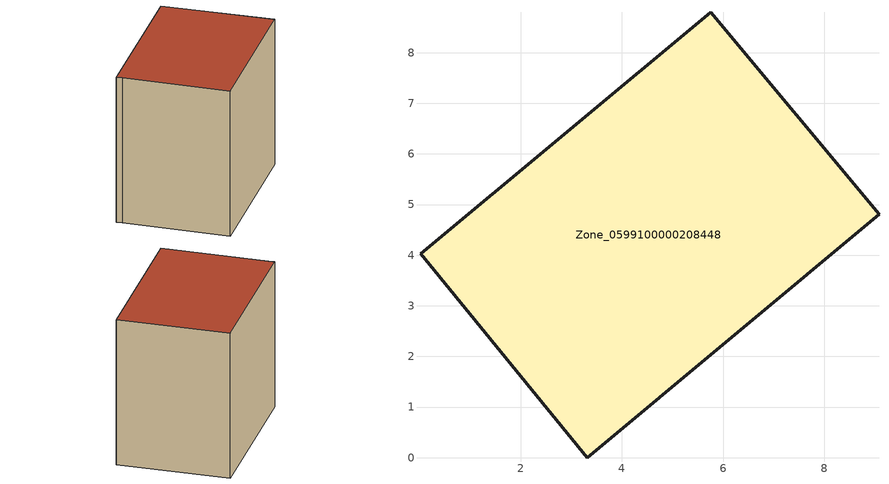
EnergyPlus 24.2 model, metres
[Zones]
Zone_0599100000208448
 floor ground (C_G): 0.02,4.03 5.76,8.8 9.08,4.81 3.32,0 0.2,3.81 z0
 wall outside (C_F): 9.08,4.81 5.76,8.8 0.02,4.03 0.2,3.81 3.32,0 9.08,4.81 z0:7.07
 roof outside (C_R): 5.76,8.8 0.02,4.03 0.2,3.81 3.32,0 9.08,4.81 z7.07
[BUILDING]
Pand.0599100000208448: North Axis=0; Terrain=City; Loads Convergence Tolerance Value=0.04; Temperature Convergence Tolerance Value=0.4; Solar Distribution=FullExterior; Maximum Number of Warmup Days=25; Minimum Number of Warmup Days=1
[Site:Location]
Rotterdam.The.Hague.AP_ZH_NLD Design_Conditions: Latitude=51.96; Longitude=4.45; Time Zone=1; Elevation=-4.5
[SITE:GROUNDTEMPERATURE:BUILDINGSURFACE]
18, 18, 18, 18, 18, 18, 18, 18, 18, 18, 18, 18
[MATERIAL] Thermal Absorptance=0.9; Solar Absorptance=0.7; Visible Absorptance=0.7
Name | Roughness | Thickness | Conductivity | Density | Specific Heat
G.TC.1946 | MediumSmooth | 0.15 | 1 | 540 | 1210
F.TC.1946 | Rough | 0.3 | 0.857143 | 1920 | 840
R.TC.1946 | MediumRough | 0.2 | 0.909091 | 1500 | 1000
[CONSTRUCTION]
C_G: G.TC.1946
C_F: F.TC.1946
C_R: R.TC.1946
[ZONE]
Zone_0599100000208448: Type=1; Multiplier=1; Ceiling Height=Autocalculate; Volume=Autocalculate; Floor Area=autocalculate; Part of Total Floor Area=Yes
[ZONEINFILTRATION:DESIGNFLOWRATE]
Infil_Zone_0599100000208448: Zone or ZoneList or Space or SpaceList=Zone_0599100000208448; Schedule=AlwaysOn; Design Flow Rate Calculation Method=Flow/Area; Flow Rate per Floor Area=0.003; Constant Term Coefficient=1; Temperature Term Coefficient=0; Velocity Term Coefficient=0; Velocity Squared Term Coefficient=0
[HVACTEMPLATE:ZONE:IDEALLOADSAIRSYSTEM]
Zone_0599100000208448: Maximum Heating Supply Air Temperature=50; Minimum Cooling Supply Air Temperature=13; Maximum Heating Supply Air Humidity Ratio=0.0156; Minimum Cooling Supply Air Humidity Ratio=0.0077; Heating Limit=NoLimit; Cooling Limit=NoLimit; Dehumidification Control Type=ConstantSensibleHeatRatio; Cooling Sensible Heat Ratio=0.7; Dehumidification Setpoint=60; Humidification Control Type=None; Humidification Setpoint=30; Outdoor Air Method=None; Outdoor Air Flow Rate per Person=0.00944; Outdoor Air Flow Rate per Zone Floor Area=0; Outdoor Air Flow Rate per Zone=0; Demand Controlled Ventilation Type=None; Outdoor Air Economizer Type=NoEconomizer; Heat Recovery Type=None; Sensible Heat Recovery Effectiveness=0.7; Latent Heat Recovery Effectiveness=0.65
[ZONECONTROL:THERMOSTAT]
ThermostatControl_Zone_0599100000208448: Zone or ZoneList=Zone_0599100000208448; Control Type Schedule=DualSetpointControlType; Control 1=Thermostat_Zone_0599100000208448; Temperature Difference Between Cutout And Setpoint=0
[THERMOSTATSETPOINT:DUALSETPOINT]
Thermostat_Zone_0599100000208448: Heating Setpoint Temperature Schedule=HeatingSetpoint_Zone_0599100000208448; Cooling Setpoint Temperature Schedule=CoolingSetpoint_Zone_0599100000208448
[SCHEDULE:COMPACT]
HeatingSetpoint_Zone_0599100000208448: Through: 12/31, For: AllDays, Until: 24:00, 21
CoolingSetpoint_Zone_0599100000208448: Through: 12/31, For: AllDays, Until: 24:00, 24
DualSetpointControlType: Through: 12/31, For: AllDays, Until: 24:00, 4
AlwaysOn: Through: 12/31, For: AllDays, Until: 24:00, 1
